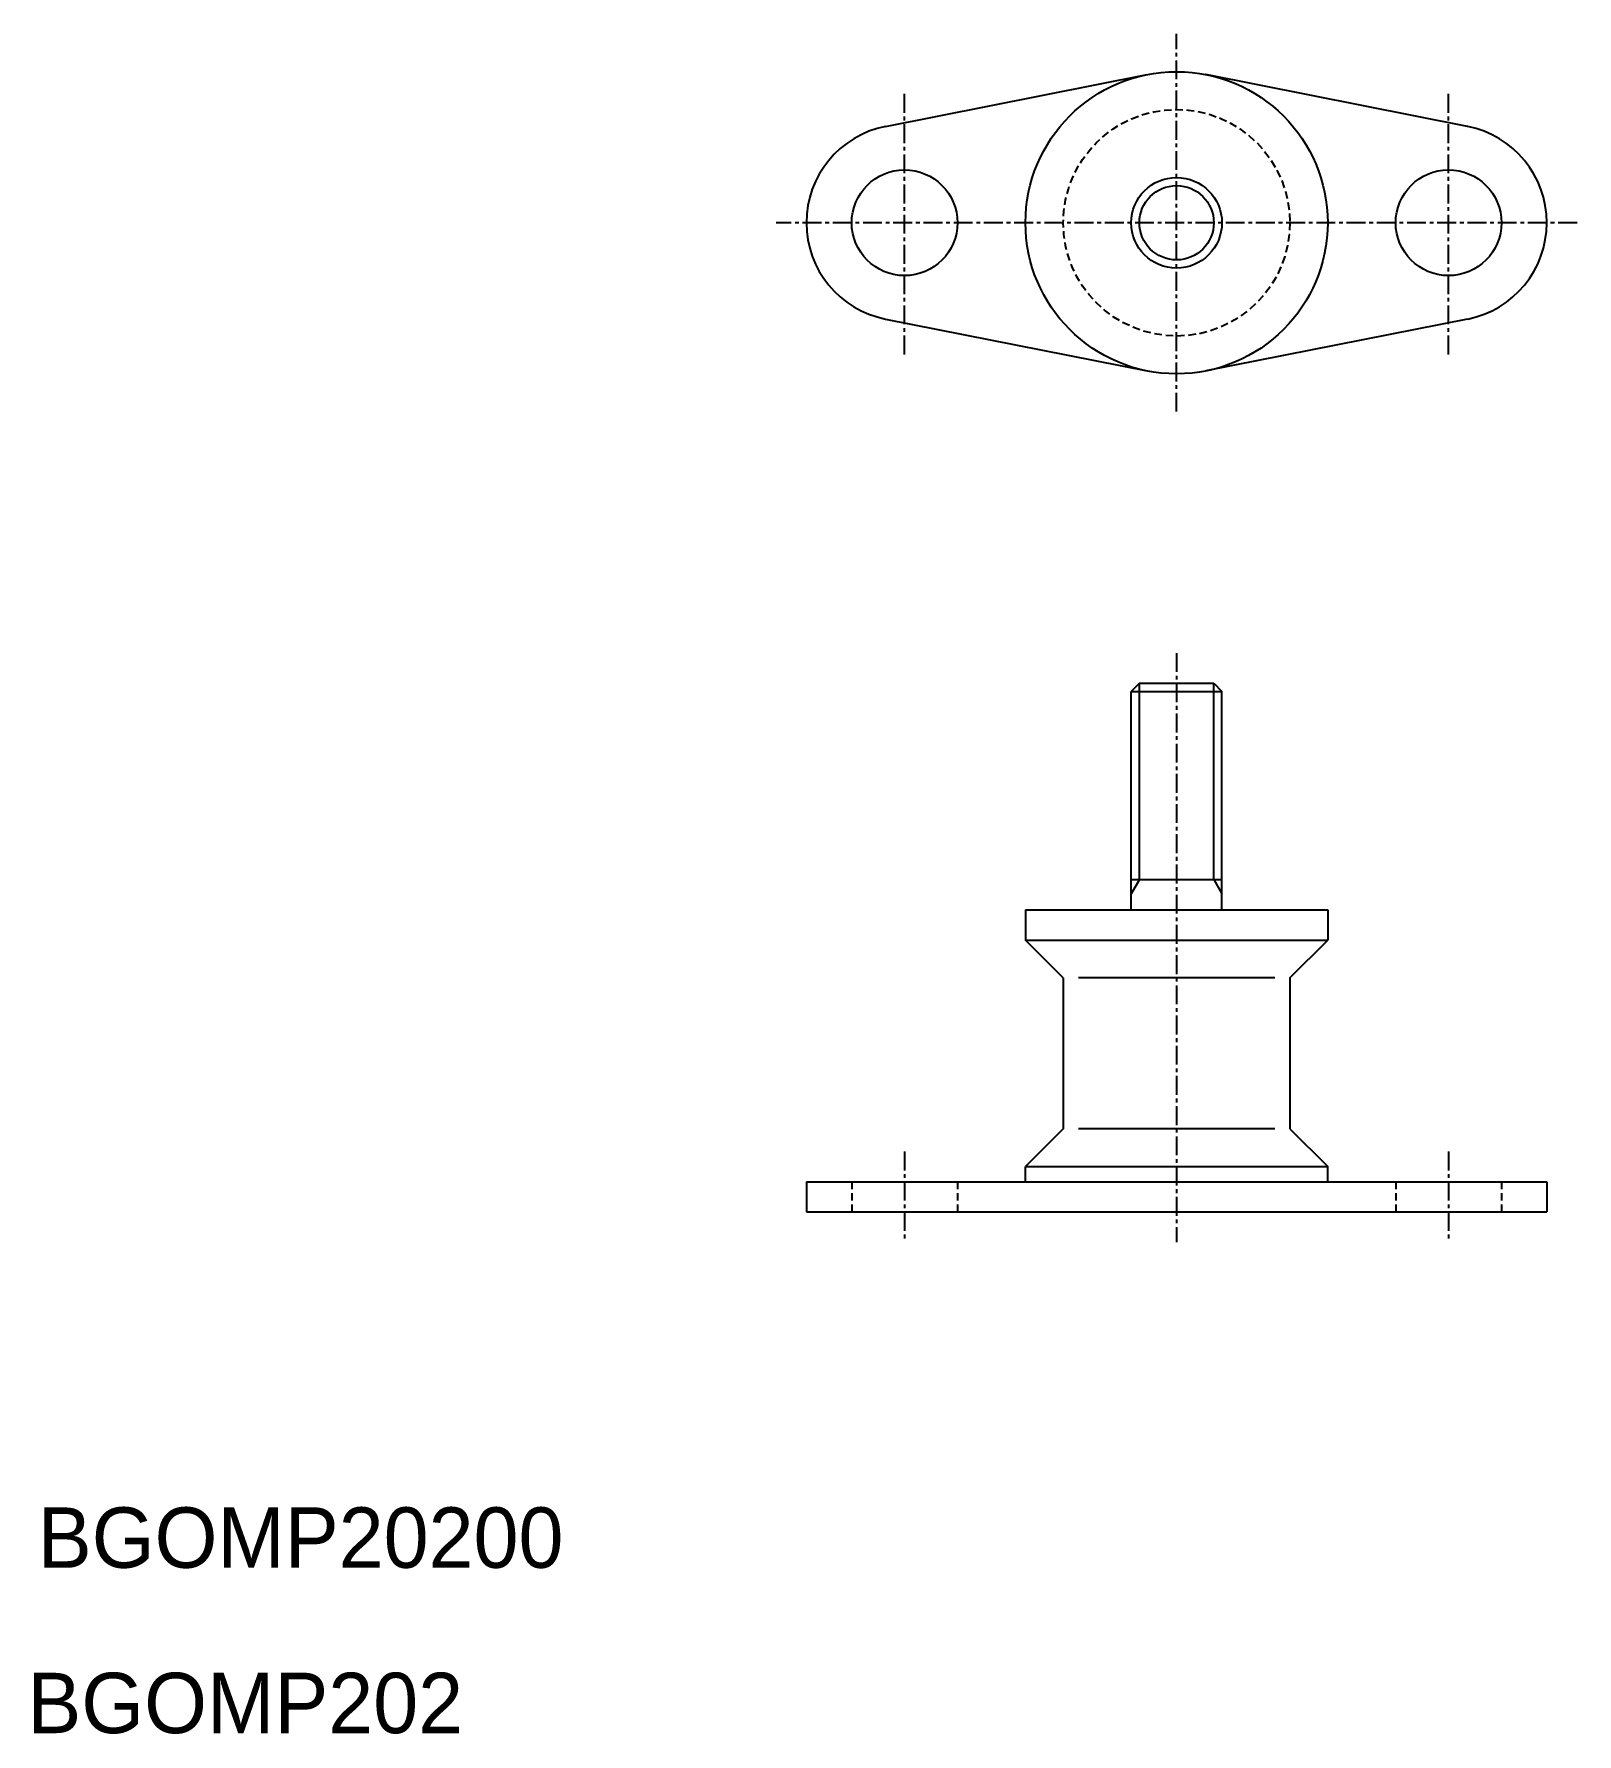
# Model space of a CAD drawing. Extents: x 13 to 115, y 16 to 128.
import ezdxf

# ---------------------------------------------------------------- set-up
doc = ezdxf.new("R2010")
doc.units = 0
doc.linetypes.add('CENTER', pattern=[2, 1.25, -0.25, 0.25, -0.25])
doc.linetypes.add('DASHED', pattern=[0.75, 0.5, -0.25])
doc.layers.get('0').update_dxf_attribs({"linetype": 'CONTINUOUS'})
doc.layers.add('CENTER', color=1, linetype='CENTER')

msp = doc.modelspace()

# ---------------------------------------------------------------- linework, layer by layer
at = {"color": 7, "linetype": 'CONTINUOUS'}
for p, q in [((68.92, 122.35), (86.24, 125.79)), ((107.45, 122.35), (90.13, 125.79)), ((107.19, 115.98), (107.19, 115.98)), ((107.19, 115.98), (107.19, 115.98)), ((107.19, 115.98), (107.19, 115.98)), ((68.92, 109.6), (86.24, 106.17)), ((107.45, 109.6), (90.13, 106.17)), ((85.73, 85.49), (85.19, 84.95)), ((85.19, 70.49), (85.19, 84.95)), ((85.19, 84.95), (91.19, 84.95)), ((85.73, 85.49), (90.65, 85.49)), ((90.65, 85.49), (91.19, 84.95)), ((91.19, 70.49), (91.19, 84.95)), ((85.19, 72.49), (91.19, 72.49)), ((78.19, 70.49), (98.19, 70.49)), ((78.19, 70.49), (98.19, 70.49)), ((78.19, 70.49), (78.19, 68.49)), ((98.19, 70.49), (98.19, 68.49)), ((78.19, 68.49), (98.19, 68.49)), ((80.69, 65.99), (78.19, 68.49)), ((95.69, 65.99), (98.19, 68.49)), ((80.69, 65.99), (80.69, 55.99)), ((94.69, 65.99), (81.69, 65.99)), ((95.69, 65.99), (95.69, 55.99)), ((80.69, 55.99), (78.19, 53.49)), ((94.69, 55.99), (81.69, 55.99)), ((95.69, 55.99), (98.19, 53.49)), ((78.19, 53.49), (98.19, 53.49)), ((78.19, 52.49), (78.19, 53.49)), ((98.19, 52.49), (98.19, 53.49)), ((63.69, 52.49), (112.69, 52.49)), ((63.69, 52.49), (63.69, 50.49)), ((112.69, 52.49), (112.69, 50.49)), ((63.69, 50.49), (112.69, 50.49))]:
    msp.add_line(p, q, dxfattribs=at)
at = {"color": 3, "linetype": 'CONTINUOUS'}
for p, q in [((85.73, 72.49), (85.73, 85.49)), ((90.65, 72.49), (90.65, 85.49)), ((85.73, 72.49), (85.19, 71.56)), ((90.65, 72.49), (91.19, 71.56))]:
    msp.add_line(p, q, dxfattribs=at)
at = {"color": 3, "linetype": 'DASHED'}
for p, q in [((66.69, 52.49), (66.69, 50.49)), ((73.69, 52.49), (73.69, 50.49)), ((102.69, 52.49), (102.69, 50.49)), ((109.69, 52.49), (109.69, 50.49))]:
    msp.add_line(p, q, dxfattribs=at)
at = {"color": 7, "linetype": 'CONTINUOUS'}
for centre, radius in [((88.19, 115.98), 10), ((70.19, 115.98), 3.5), ((106.19, 115.98), 3.5), ((88.19, 115.98), 3)]:
    msp.add_circle(centre, radius, dxfattribs=at)
at = {"color": 3, "linetype": 'DASHED'}
msp.add_circle((88.19, 115.98), 7.5, dxfattribs=at)
at = {"color": 3, "linetype": 'CONTINUOUS'}
msp.add_circle((88.19, 115.98), 2.46, dxfattribs=at)
at = {"color": 7, "linetype": 'CONTINUOUS'}
for centre, start, end in [((70.19, 115.98), 101.2123, 258.7877), ((106.19, 115.98), 281.2123, 78.7877)]:
    msp.add_arc(centre, 6.5, start, end, dxfattribs=at)
at = {"layer": 'CENTER', "color": 1, "linetype": 'CENTER'}
for p, q in [((88.19, 103.48), (88.19, 128.48)), ((70.19, 107.26), (70.19, 124.7)), ((106.19, 107.26), (106.19, 124.7)), ((114.69, 115.98), (61.69, 115.98)), ((88.19, 87.49), (88.19, 48.49)), ((70.19, 54.49), (70.19, 48.49)), ((106.19, 54.49), (106.19, 48.49))]:
    msp.add_line(p, q, dxfattribs=at)

# ---------------------------------------------------------------- texts
at = {"color": 7, "linetype": 'CONTINUOUS'}
for s, p in [('BGOMP20200', (12.83, 26.93)), ('BGOMP202', (12.14, 15.98))]:
    msp.add_text(s, height=4, dxfattribs=at).set_placement(p)

doc.saveas('drawing.dxf')
